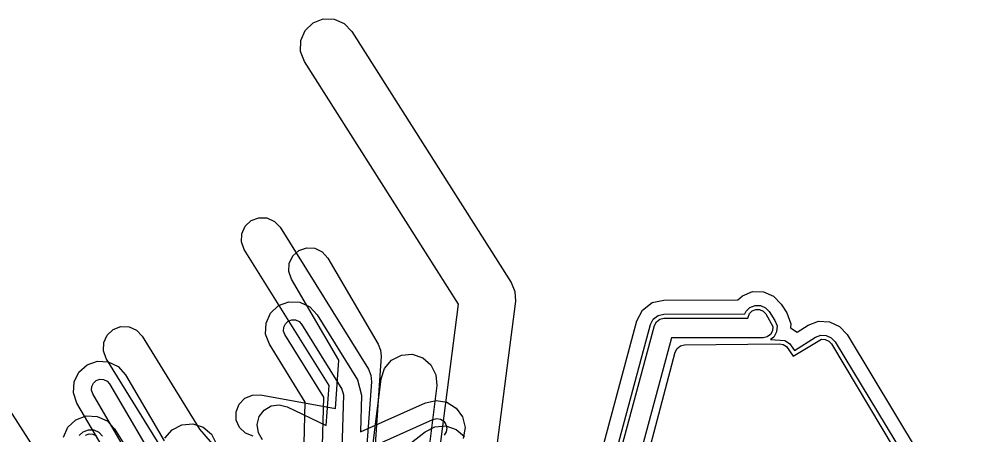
# Model space of a CAD drawing. Header units: metres. Extents: x 3158 to 3711, y 9867 to 11440.
# Drawn here: x 3595.4 to 3662.8, y 11410.5 to 11440.2 of the extents above; entities that cross this region are included whole.
import ezdxf

# ---------------------------------------------------------------- set-up
doc = ezdxf.new("R2010")
doc.units = ezdxf.units.M
doc.layers.add('AI_GREENING_EXCLUSIONS', color=1, linetype='Continuous')

msp = doc.modelspace()

# ---------------------------------------------------------------- linework, layer by layer
at = {"layer": 'AI_GREENING_EXCLUSIONS'}
for points in [[(3625.372, 11409.123), (3626.754, 11419.853), (3615.763, 11437.148), (3615.481, 11437.876), (3615.499, 11438.656), (3615.814, 11439.37), (3616.379, 11439.909), (3617.106, 11440.191), (3617.887, 11440.173), (3618.6, 11439.858), (3619.139, 11439.294), (3630.518, 11421.388), (3630.783, 11420.749), (3630.814, 11420.059), (3629.254, 11407.949)], [(3612.779, 11410.188), (3612.48, 11410.691), (3612.396, 11411.27), (3612.54, 11411.837), (3612.891, 11412.306), (3613.394, 11412.605), (3613.973, 11412.689), (3614.54, 11412.545), (3617.315, 11411.215), (3617.522, 11414.049), (3611.48, 11423.745), (3611.273, 11424.293), (3611.292, 11424.878), (3611.533, 11425.411), (3611.96, 11425.812), (3612.507, 11426.018), (3613.092, 11426), (3613.626, 11425.759), (3614.026, 11425.332), (3620.326, 11415.22), (3620.509, 11414.787), (3620.549, 11414.318), (3620.035, 11407.251)], [(3612.099, 11410.435), (3611.555, 11410.651), (3611.135, 11411.058), (3610.903, 11411.596), (3610.895, 11412.181), (3611.111, 11412.725), (3611.518, 11413.145), (3612.056, 11413.377), (3612.641, 11413.385), (3617.984, 11412.405), (3618.21, 11415.873), (3614.838, 11421.628), (3614.647, 11422.181), (3614.681, 11422.765), (3614.937, 11423.292), (3615.374, 11423.68), (3615.927, 11423.872), (3616.512, 11423.837), (3617.038, 11423.582), (3617.427, 11423.144), (3621.031, 11416.993), (3621.196, 11416.58), (3621.233, 11416.137), (3620.824, 11409.857)], [(3588.753, 11421.582), (3596.448, 11409.63)], [(3633.74, 11397.328), (3639.482, 11418.669), (3639.882, 11419.436), (3640.568, 11419.962), (3641.412, 11420.15), (3646.687, 11420.154), (3647.003, 11420.46), (3647.729, 11420.747), (3648.509, 11420.735), (3649.225, 11420.425), (3649.768, 11419.864), (3650.171, 11419.24), (3650.47, 11418.443), (3650.45, 11418.165), (3650.915, 11417.864), (3651.692, 11418.351), (3652.431, 11418.631), (3653.221, 11418.603), (3653.938, 11418.27), (3654.471, 11417.686), (3661.303, 11406.347)], [(3615.728, 11408.927), (3615.83, 11412.871), (3613.274, 11416.995), (3613, 11417.726), (3613.027, 11418.506), (3613.35, 11419.216), (3613.921, 11419.749), (3614.651, 11420.023), (3615.431, 11419.996), (3616.142, 11419.673), (3616.674, 11419.102), (3619.545, 11414.47), (3619.845, 11413.364), (3619.776, 11410.742), (3624.405, 11412.818), (3625.165, 11412.992), (3625.935, 11412.862), (3626.596, 11412.447), (3627.048, 11411.811), (3627.222, 11411.051), (3627.092, 11410.281)], [(3633.981, 11394.375), (3640.448, 11418.409), (3640.648, 11418.793), (3640.991, 11419.056), (3641.413, 11419.15), (3647.181, 11419.154), (3647.265, 11419.348), (3647.546, 11419.62), (3647.908, 11419.763), (3648.299, 11419.757), (3648.657, 11419.602), (3648.928, 11419.322), (3649.331, 11418.697), (3649.48, 11418.299), (3649.45, 11417.875), (3649.247, 11417.501), (3649.016, 11417.328), (3650.037, 11417.264), (3650.364, 11417.051), (3650.713, 11416.555), (3652.224, 11417.504), (3652.593, 11417.644), (3652.988, 11417.63), (3653.347, 11417.464), (3653.613, 11417.172), (3662.751, 11402.073)], [(3634.156, 11393.871), (3640.738, 11418.332), (3640.878, 11418.6), (3641.118, 11418.784), (3641.413, 11418.85), (3647.402, 11418.854), (3647.512, 11419.178), (3647.708, 11419.368), (3647.962, 11419.468), (3648.235, 11419.464), (3648.486, 11419.355), (3648.676, 11419.159), (3649.183, 11418.256), (3649.163, 11417.959), (3649.02, 11417.697), (3648.782, 11417.519), (3648.491, 11417.455), (3641.95, 11417.45), (3635.87, 11394.854)], [(3605.787, 11409.266), (3601.635, 11415.988), (3601.431, 11416.536), (3601.452, 11417.121), (3601.695, 11417.653), (3602.123, 11418.052), (3602.672, 11418.257), (3603.256, 11418.236), (3603.789, 11417.993), (3604.188, 11417.564), (3608.276, 11410.945), (3610.113, 11408.825)], [(3617.006, 11408.075), (3617.14, 11413.225), (3614.379, 11417.68), (3614.283, 11417.936), (3614.293, 11418.209), (3614.406, 11418.457), (3614.606, 11418.644), (3614.861, 11418.74), (3615.134, 11418.73), (3615.383, 11418.617), (3615.569, 11418.417), (3618.44, 11413.785), (3618.545, 11413.398), (3618.423, 11408.711), (3624.937, 11411.632), (3625.203, 11411.693), (3625.472, 11411.647), (3625.703, 11411.502), (3625.862, 11411.279), (3625.923, 11411.013), (3625.877, 11410.744), (3625.732, 11410.513)], [(3636.666, 11395.42), (3642.217, 11416.434), (3642.354, 11416.702), (3642.592, 11416.887), (3642.885, 11416.955), (3649.657, 11417.035), (3649.925, 11416.985), (3650.154, 11416.836), (3650.621, 11416.144), (3652.642, 11417.348), (3652.919, 11417.338), (3653.17, 11417.222), (3653.356, 11417.018), (3658.721, 11408.07)], [(3602.423, 11407.881), (3599.543, 11412.8), (3599.287, 11413.537), (3599.334, 11414.316), (3599.674, 11415.018), (3600.258, 11415.536), (3600.995, 11415.792), (3601.774, 11415.745), (3602.476, 11415.405), (3602.994, 11414.821), (3605.752, 11410.112)], [(3604.464, 11406.969), (3600.665, 11413.457), (3600.575, 11413.715), (3600.591, 11413.987), (3600.711, 11414.233), (3600.915, 11414.414), (3601.173, 11414.504), (3601.446, 11414.488), (3601.691, 11414.368), (3601.873, 11414.164), (3605.593, 11407.811)], [(3598.573, 11410.372), (3598.898, 11411.082), (3599.47, 11411.613), (3600.201, 11411.885), (3600.981, 11411.856), (3601.691, 11411.532), (3602.222, 11410.96), (3603.521, 11408.886)], [(3599.709, 11410.496), (3599.995, 11410.762), (3600.36, 11410.898), (3600.75, 11410.884), (3601.105, 11410.721), (3601.371, 11410.435)], [(3605.817, 11410.311), (3606.323, 11410.905), (3607.018, 11411.26), (3607.796, 11411.322), (3608.538, 11411.081), (3609.132, 11410.575), (3609.487, 11409.88)], [(3613.823, 11402.52), (3624.368, 11410.763), (3625.065, 11411.115), (3625.843, 11411.173), (3626.584, 11410.928), (3627.176, 11410.419)], [(3600.152, 11410.506), (3600.408, 11410.602), (3600.681, 11410.592), (3600.929, 11410.478)]]:
    msp.add_lwpolyline(points, dxfattribs=at)
msp.add_lwpolyline([(3624.794, 11415.524), (3625.145, 11414.827), (3625.203, 11414.049), (3623.726, 11402.27), (3622.615, 11398.509), (3622.252, 11397.818), (3621.653, 11397.318), (3620.908, 11397.086), (3620.13, 11397.157), (3619.44, 11397.52), (3618.94, 11398.119), (3618.708, 11398.864), (3618.779, 11399.642), (3619.843, 11403.245), (3621.233, 11414.537), (3621.478, 11415.278), (3621.987, 11415.869), (3622.684, 11416.22), (3623.462, 11416.278), (3624.203, 11416.033), (3624.794, 11415.524)], close=True, dxfattribs=at)

doc.saveas('drawing.dxf')
